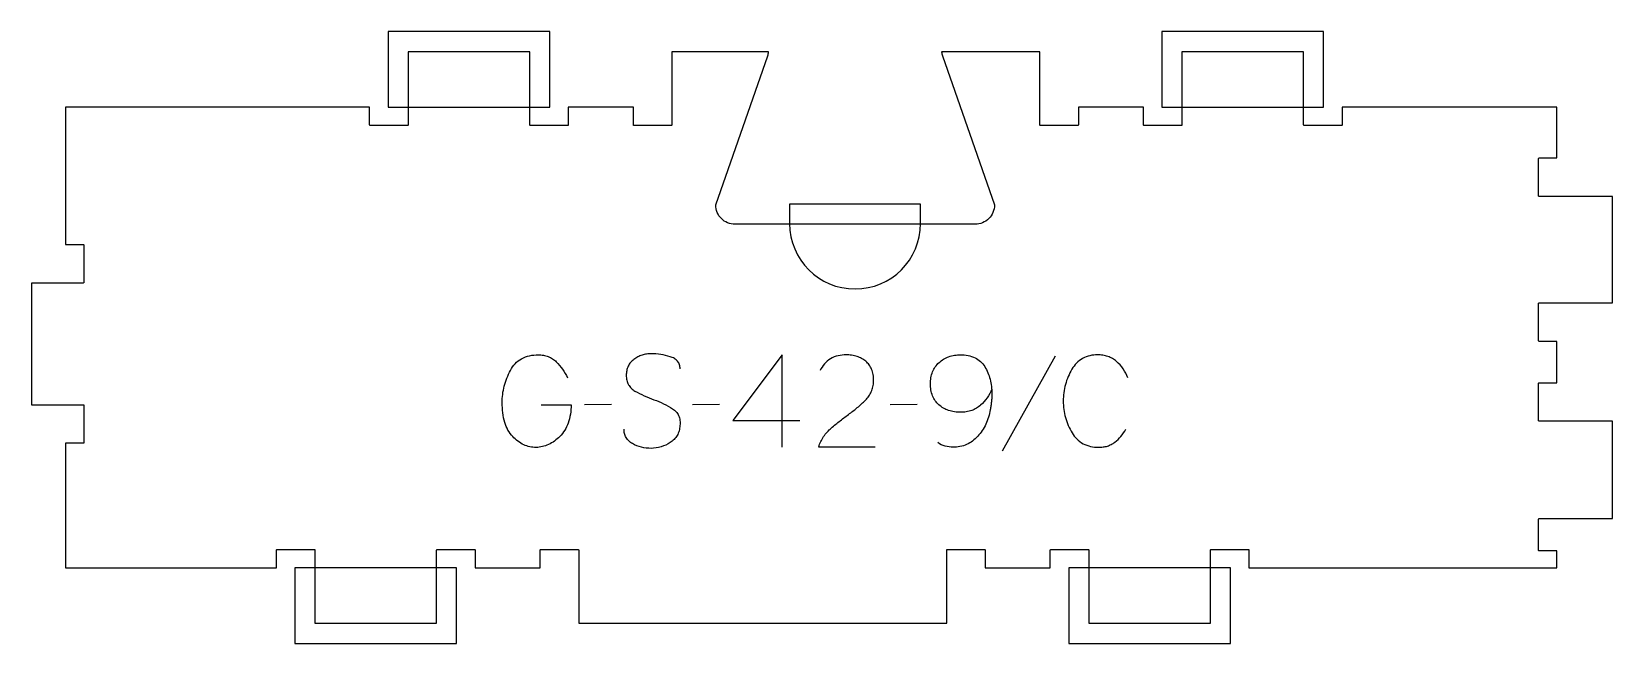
# Model space of a CAD drawing. Extents: x 0 to 513, y -6 to 192.
import ezdxf

# ---------------------------------------------------------------- set-up
doc = ezdxf.new("R2010")
doc.units = 0
for name, color, linetype in [('1_ANYTOOL_1MMDEEP_LABELS_S', 2, 'CONTINUOUS'), ('4_ANYTOOL_CUTTHROUGH_OUTSI', 5, 'CONTINUOUS'), ('5_ANYTOOL_HALF_MILL_9MM_IN', 3, 'CONTINUOUS')]:
    doc.layers.add(name, color=color, linetype=linetype)

msp = doc.modelspace()

# ---------------------------------------------------------------- linework, layer by layer
at = {"layer": '1_ANYTOOL_1MMDEEP_LABELS_S'}
for p, q in [((332.368524, 86.654979), (315.18281, 55.88355)), ((188.325667, 71.012121), (179.539953, 70.926407)), ((223.38281, 71.012121), (214.597096, 70.926407)), ((287.58281, 71.012121), (278.797096, 70.926407)), ((227.668524, 65.78355), (249.439953, 65.78355))]:
    msp.add_line(p, q, dxfattribs=at)
for points in [[(210.568524, 82.540693, 0.071867), (210.375411, 83.8773, 0.100684), (209.748881, 85.05855, 0.047558), (209.274328, 85.535, 0.038563), (208.724328, 85.923729, 0.037928), (208.02714, 86.271197, 0.026634), (207.289953, 86.526407, 0.028461), (204.266619, 87.21239, 0.041577), (201.18281, 87.469264, 0.036938), (199.68045, 87.358125, 0.041531), (198.214953, 87.013907, 0.041583), (196.837576, 86.436699, 0.038125), (195.568524, 85.647836, 0.057611), (194.498372, 84.655932, 0.065808), (193.704238, 83.435336, 0.06469), (193.226742, 81.975781, 0.046778), (193.08281, 80.440693, 0.052235), (193.245166, 78.890851, 0.075448), (193.789953, 77.440693, 0.076671), (194.706045, 76.26764, 0.061023), (195.911381, 75.38355, 0.021951), (198.940235, 73.856204, 0.018213), (202.08281, 72.576407, -0.02405), (205.184294, 71.270945, -0.02981), (208.125667, 69.640693, -0.068439), (209.266969, 68.674762, -0.079282), (210.075667, 67.422836, -0.076308), (210.500667, 65.844154, -0.047772), (210.525667, 64.197836, -0.046243), (210.232432, 62.516876, -0.06359), (209.58281, 60.94605, -0.064671), (208.609986, 59.661861, -0.057073), (207.354238, 58.647836, -0.067522), (204.38593, 57.284925, -0.070793), (201.161381, 56.78355, -0.064027), (198.022366, 57.146065, -0.070447), (195.097096, 58.326407, -0.054374), (193.938678, 59.17604, -0.074742), (193.039953, 60.287121, -0.075199), (192.516946, 61.5935, -0.057737), (192.354238, 62.997836)], [(165.439953, 70.926407), (175.211381, 70.88355, -0.031732), (174.943271, 67.876148, -0.048764), (174.198881, 64.95855, -0.050291), (173.089169, 62.648042, -0.060119), (171.504238, 60.640693, -0.036578), (169.772219, 59.154276, -0.050793), (167.813167, 57.994264, -0.051881), (165.86015, 57.32652, -0.053919), (163.811381, 57.08355, -0.055881), (161.776234, 57.290494, -0.055271), (159.836381, 57.940693, -0.05403), (157.910405, 59.099887, -0.038531), (156.225667, 60.597836, -0.067281), (154.677954, 62.70885, -0.049165), (153.654238, 65.129979, -0.047412), (152.981312, 68.333897, -0.028075), (152.797096, 71.612121, -0.03109), (152.964622, 74.303701, -0.031496), (153.466738, 76.953193, -0.031425), (154.317611, 79.581437, -0.02824), (155.475667, 82.090693, -0.064555), (157.00447, 84.242218, -0.078906), (159.07031, 85.867479, -0.076878), (161.693911, 86.842028, -0.050594), (164.497096, 87.126407, -0.039946), (166.156657, 86.99361, -0.052714), (167.759596, 86.55855, -0.053511), (169.142793, 85.843216, -0.05153), (170.347096, 84.854979, -0.040443), (172.387319, 82.431837, -0.04035), (174.011381, 79.712121)], [(273.868524, 57.169264), (255.568524, 57.212121, -0.034491), (256.231302, 58.959453, -0.037732), (257.138167, 60.592479, -0.037744), (258.277461, 62.067115, -0.03482), (259.618524, 63.362121, -0.00859), (262.577749, 65.760704, -0.008791), (265.618524, 68.054979, 0.020588), (268.437813, 70.288421, 0.025206), (271.039953, 72.769264, 0.046908), (272.060548, 74.070506, 0.051091), (272.80781, 75.544264, 0.050722), (273.256543, 77.192439, 0.041139), (273.397096, 78.897836, 0.039396), (273.254451, 80.705422, 0.058519), (272.764953, 82.444264, 0.060358), (271.974395, 83.85138, 0.061397), (270.868524, 85.026407, 0.048006), (269.512567, 85.948367, 0.045901), (268.00781, 86.601407, 0.045216), (266.267749, 87.003967, 0.034258), (264.48281, 87.126407, 0.055622), (261.848239, 86.83242, 0.079896), (259.404238, 85.851407, 0.080617), (257.434851, 84.185707, 0.060287), (255.997096, 82.026407)], [(291.868524, 77.740693, -0.040355), (292.028215, 79.716029, -0.055523), (292.559596, 81.619264, -0.056647), (293.429014, 83.224545, -0.055146), (294.63281, 84.597836, -0.049075), (296.106023, 85.701181, -0.04965), (297.766738, 86.494264, -0.048973), (299.674, 86.978112, -0.037662), (301.639953, 87.126407, -0.043877), (304.051114, 86.914411, -0.070253), (306.338167, 86.167479, -0.073302), (308.104371, 84.953207, -0.068908), (309.461381, 83.290693, -0.035863), (310.483648, 81.304218, -0.03549), (311.213167, 79.192479, -0.035312), (311.656469, 76.900786, -0.03013), (311.797096, 74.569264, -0.014893), (311.756505, 73.206809, -0.010384), (311.647096, 71.847836, -0.008363), (311.49562, 70.568224, -0.015712), (311.28281, 69.297836, -0.031684), (310.719736, 66.9064, -0.036749), (309.836381, 64.615693, -0.036911), (308.668343, 62.55328, -0.036445), (307.211381, 60.68355, -0.047628), (305.54422, 59.158826, -0.057034), (303.600667, 58.015693, -0.057024), (301.447701, 57.340721, -0.047505), (299.197096, 57.126407, -0.070437), (296.591258, 57.495332, -0.082548), (294.225667, 58.626407)], [(355.98281, 79.626407, 0.059291), (354.446649, 82.555824, 0.066881), (352.23281, 85.004979, 0.04529), (350.915824, 85.928856, 0.046757), (349.452453, 86.59605, 0.04633), (347.81254, 87.000382, 0.037303), (346.125667, 87.126407, 0.054828), (343.620026, 86.850822, 0.073548), (341.277453, 85.953193, 0.073729), (339.308131, 84.42496, 0.056205), (337.789953, 82.43355, 0.033355), (336.568783, 80.043674, 0.034965), (335.684596, 77.510336, 0.034911), (335.154568, 74.842329, 0.031589), (334.98281, 72.126407, 0.032085), (335.157313, 69.409779, 0.035383), (335.69531, 66.742479, 0.035431), (336.593799, 64.207321, 0.033598), (337.83281, 61.819264, 0.058628), (339.395011, 59.818379, 0.073381), (341.416738, 58.299621, 0.072539), (343.862711, 57.398567, 0.05208), (346.468524, 57.126407, 0.033243), (347.909899, 57.222344, 0.042283), (349.318524, 57.53355, 0.042766), (350.561221, 58.040639, 0.044269), (351.697096, 58.754979, 0.055485), (353.70889, 60.66988, 0.045948), (355.297096, 62.954979)], [(311.754238, 75.98355, -0.065468), (310.257606, 73.196719, -0.050402), (308.154238, 70.819264, -0.050491), (306.7961, 69.797744, -0.049967), (305.261381, 69.067479, -0.049164), (303.477775, 68.619592, -0.036961), (301.639953, 68.48355, -0.035579), (299.662861, 68.624415, -0.047416), (297.739953, 69.088907, -0.048195), (296.086277, 69.843503, -0.049749), (294.611381, 70.904979, -0.058696), (293.412071, 72.244301, -0.057929), (292.554238, 73.824621, -0.056403), (292.024595, 75.746581, -0.039073), (291.868524, 77.740693)]]:
    msp.add_lwpolyline(points, format="xyb", dxfattribs=at)
msp.add_lwpolyline([(243.654238, 57.126407), (243.697096, 87.169264), (227.668524, 65.78355)], dxfattribs=at)
at = {"layer": '4_ANYTOOL_CUTTHROUGH_OUTSI'}
msp.add_lwpolyline([(239.283176, 185.500021), (207.889612, 185.50002), (207.889612, 161.75002, -0.414214), (207.639612, 161.50002), (195.639612, 161.50002, -0.414214), (195.389612, 161.75002), (195.389612, 167.50002), (174.25673, 167.50002), (174.25673, 161.75002, -0.414214), (174.00673, 161.50002), (162.00673, 161.50002, -0.414214), (161.75673, 161.75002), (161.75673, 185.50002), (122.256731, 185.50002), (122.256731, 161.75002, -0.414214), (122.006731, 161.50002), (110.006731, 161.50002, -0.414214), (109.756731, 161.75002), (109.756731, 167.50002), (11, 167.50001), (11, 122.927909), (16.75, 122.927909, -0.414214), (17, 122.677909), (17, 110.677909, -0.414214), (16.75, 110.427909), (0, 110.427909), (0, 70.927909), (16.75, 70.927909, -0.414214), (17, 70.677909), (17, 58.677909, -0.414214), (16.75, 58.427909), (11, 58.427909), (11, 18.00001), (79.505731, 18), (79.505731, 23.75, -0.414214), (79.755731, 24), (91.755731, 24, -0.414214), (92.005731, 23.75), (92.005731, 0), (131.50573, 0), (131.50573, 23.75, -0.414214), (131.75573, 24), (143.75573, 24, -0.414214), (144.00573, 23.75), (144.00573, 18), (165.138612, 18), (165.138612, 23.75, -0.414214), (165.388612, 24), (177.388612, 24, -0.414214), (177.638612, 23.75), (177.638612, 0), (297.138613, 0), (297.138613, 23.75, -0.414214), (297.388613, 24), (309.388613, 24, -0.414214), (309.638613, 23.75), (309.638613, 18), (330.771496, 18), (330.771496, 23.75, -0.414214), (331.021496, 24), (343.021496, 24, -0.414214), (343.271496, 23.75), (343.271496, 0), (382.771495, 0), (382.771495, 23.75, -0.414214), (383.021495, 24), (395.021495, 24, -0.414214), (395.271495, 23.75), (395.271495, 18), (495.278614, 18.00001), (495.278614, 23.5), (489.528614, 23.5, -0.414214), (489.278614, 23.75), (489.278614, 33.75001, -0.414214), (489.528614, 34.00001), (513.278614, 34.00001), (513.278614, 65.58901), (489.528614, 65.58901, -0.414214), (489.278614, 65.83901), (489.278614, 77.83901, -0.414214), (489.528614, 78.08901), (495.278614, 78.08901), (495.278614, 91.50001), (489.528614, 91.50001, -0.414214), (489.278614, 91.75001), (489.278614, 103.75001, -0.414214), (489.528614, 104.00001), (513.278614, 104.00001), (513.278614, 138.50001), (489.528614, 138.50001, -0.414214), (489.278614, 138.75001), (489.278614, 150.75001, -0.414214), (489.528614, 151.00001), (495.278614, 151.00001), (495.278614, 167.50001), (425.522495, 167.50002), (425.522495, 161.75002, -0.414214), (425.272495, 161.50002), (413.272495, 161.50002, -0.414214), (413.022495, 161.75002), (413.022495, 185.50002), (373.522496, 185.50002), (373.522496, 161.75002, -0.414214), (373.272496, 161.50002), (361.272496, 161.50002, -0.414214), (361.022496, 161.75002), (361.022496, 167.50002), (339.889613, 167.50002), (339.889613, 161.75002, -0.414214), (339.639613, 161.50002), (327.639613, 161.50002, -0.414214), (327.389613, 161.75002), (327.389613, 185.50002), (295.49405, 185.500021, 0.061784), (295.729044, 184.105151), (312.624578, 135.832609, -0.084368), (312.638613, 135.750021, -0.414214), (306.388613, 129.500021), (228.388613, 129.500021, -0.414214), (222.138613, 135.750021, -0.084368), (222.152648, 135.832609), (239.051761, 184.116216, 0.061178)], format="xyb", close=True, dxfattribs=at)
at = {"layer": '5_ANYTOOL_HALF_MILL_9MM_IN'}
for points in [[(121.756731, 167.50002), (162.25673, 167.50002), (168.25673, 167.50002), (168.25673, 185.74002), (168.25673, 192.00002), (122.016731, 192.00002), (115.756731, 192.00002), (115.756731, 167.50002)], [(373.022496, 167.50002), (413.522495, 167.50002), (419.522495, 167.50002), (419.522495, 185.74002), (419.522495, 192.00002), (373.282496, 192.00002), (367.022496, 192.00002), (367.022496, 167.50002)], [(132.00573, 18), (91.505731, 18), (85.505731, 18), (85.505731, -0.24), (85.505731, -6.5), (131.74573, -6.5), (138.00573, -6.5), (138.00573, 18)], [(383.271495, 18), (342.771496, 18), (336.771496, 18), (336.771496, -0.24), (336.771496, -6.5), (383.011495, -6.5), (389.271495, -6.5), (389.271495, 18)]]:
    msp.add_lwpolyline(points, close=True, dxfattribs=at)
msp.add_lwpolyline([(246.138613, 129.750021, 1), (288.638613, 129.750021), (288.638613, 136.000021), (246.138613, 136.000021)], format="xyb", close=True, dxfattribs=at)

doc.saveas('drawing.dxf')
